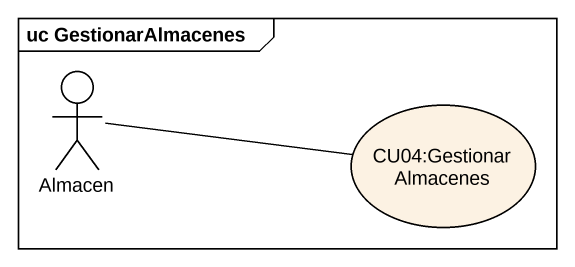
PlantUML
@startuml
mainframe uc GestionarAlmacenes
actor Almacen
usecase "CU04:Gestionar Almacenes" as CU04_Gestionar_Almacenes
Almacen -right- CU04_Gestionar_Almacenes
@enduml
